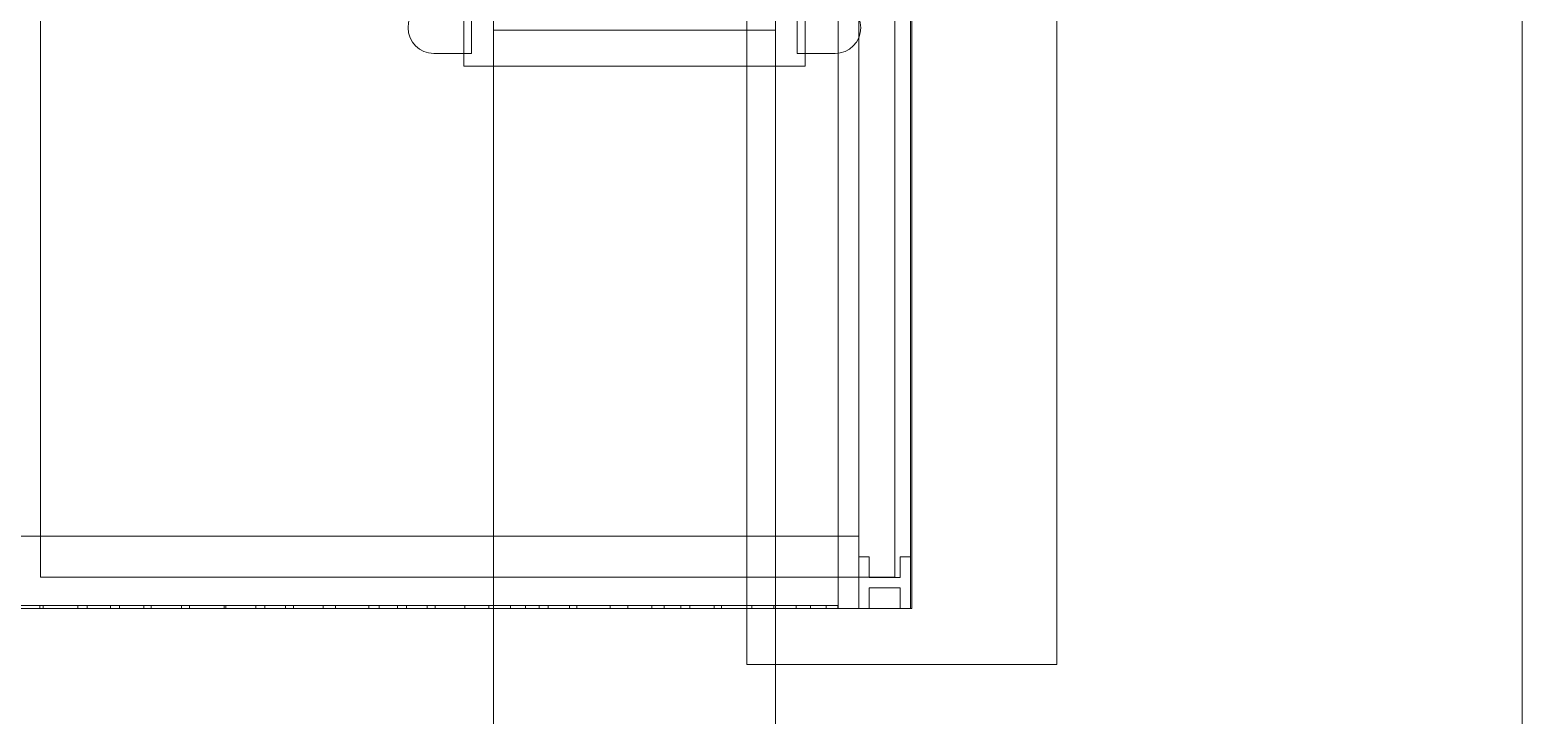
# Model space of a CAD drawing. Header units: metres. Extents: x 31.9 to 125.9, y -29 to 44.
# Drawn here: x 70.055 to 71.499, y -0.801 to -0.138 of the extents above; entities that cross this region are included whole.
import ezdxf

# ---------------------------------------------------------------- set-up
doc = ezdxf.new("R2010")
doc.units = ezdxf.units.M
for name, color, linetype, lineweight in [('A-FLOR', 7, 'Continuous', 9), ('ARQ', 8, 'Continuous', 0), ('M-EQPM', 7, 'Continuous', 18), ('P-PIPE', 7, 'Continuous', 18)]:
    doc.layers.add(name, color=color, linetype=linetype, lineweight=lineweight)

# ---------------------------------------------------------------- blocks, each defined once
blk = doc.blocks.new('Estructura cubierta')
at = {"layer": 'ARQ'}
blk.add_line((1978.498, -5855.3542), (1978.498, -5914.9141), dxfattribs=at)
blk.add_line((1978.498, -5855.3542), (1978.498, -5914.9141), dxfattribs=at)
blk = doc.blocks.new('PISO 9')
at = {"layer": 'ARQ'}
blk.add_blockref('Estructura cubierta', (-1628.3638, 3049.5683), dxfattribs=at)
blk = doc.blocks.new('C_S_L_Torre - Baltimore CPSC-0817-08L - C_S_L_Torre - Baltimore CPSC-0817-08L-2352271-NIVEL 09')
at = {"layer": 'M-EQPM', "color": 1, "true_color": 0xff0000}
for p, q in [((-1.84, 0.83), (-1.84, -1.87)), ((-1.84, -1.87), (-1.84, 0.83)), ((-1.84, 0.78), (-1.84, -1.8)), ((-1.84, -1.8), (-1.84, 0.78)), ((-1.84, 0.78), (-1.84, -1.8)), ((-1.84, -1.8), (-1.84, 0.78)), ((-1.84, 0.78), (-1.84, -1.8)), ((-1.84, -1.8), (-1.84, 0.78)), ((-1.84, 0.78), (-1.84, -1.8)), ((-1.84, -1.8), (-1.84, 0.78)), ((-1.84, 0.78), (-1.84, -1.7885)), ((-1.84, -1.8), (-1.84, 0.78)), ((-1.84, 0.78), (-1.84, -1.6478)), ((-1.84, -1.6872), (-1.84, 0.78)), ((-1.84, 0.78), (-1.84, -1.5108)), ((-1.84, -1.5473), (-1.84, 0.78)), ((-1.84, 0.78), (-1.84, -1.3737)), ((-1.84, -1.4102), (-1.84, 0.78)), ((-1.84, 0.78), (-1.84, -1.2367)), ((-1.84, -1.2731), (-1.84, 0.78)), ((-1.84, 0.78), (-1.84, -1.096)), ((-1.84, -1.1353), (-1.84, 0.78)), ((-1.84, 0.78), (-1.84, -1.82)), ((-1.84, -1.0643), (-1.84, 0.78)), ((-1.84, 0.78), (-1.84, -1.1046)), ((-1.84, -1.2059), (-1.84, 0.78)), ((-1.84, 0.78), (-1.84, -1.2452)), ((-1.84, -1.3458), (-1.84, 0.78)), ((-1.84, 0.78), (-1.84, -1.3823)), ((-1.84, -1.4829), (-1.84, 0.78)), ((-1.84, 0.78), (-1.84, -1.5193)), ((-1.84, -1.6199), (-1.84, 0.78)), ((-1.84, 0.78), (-1.84, -1.6564)), ((-1.84, -1.7594), (-1.84, 0.78)), ((-1.84, 0.78), (-1.84, -1.7997)), ((-1.84, -1.8), (-1.84, 0.78)), ((-1.84, 0.78), (-1.84, -1.8)), ((-1.84, -1.8), (-1.84, 0.78)), ((-1.84, 0.78), (-1.84, -1.8)), ((-1.84, -1.8), (-1.84, 0.78)), ((-1.84, 0.78), (-1.84, -1.8)), ((-1.84, -1.8), (-1.84, 0.78)), ((-1.84, 0.78), (-1.84, -1.8)), ((-1.84, -1.8), (-1.84, 0.78)), ((-1.84, -1.8), (-1.84, 0.78)), ((-1.84, 0.78), (-1.84, -1.8)), ((-1.837, 0.78), (-1.837, -1.8)), ((-1.837, -1.8), (-1.837, 0.78)), ((-1.837, 0.78), (-1.837, -1.8)), ((-1.837, -1.8), (-1.837, 0.78)), ((-1.837, 0.78), (-1.837, -1.8)), ((-1.837, -1.8), (-1.837, 0.78)), ((-1.837, 0.78), (-1.837, -1.8)), ((-1.837, -1.8), (-1.837, 0.78)), ((-1.837, 0.78), (-1.837, -1.8)), ((-1.837, -1.7885), (-1.837, 0.78)), ((-1.837, 0.78), (-1.837, -1.6872)), ((-1.837, -1.6478), (-1.837, 0.78)), ((-1.837, 0.78), (-1.837, -1.5473)), ((-1.837, -1.5108), (-1.837, 0.78)), ((-1.837, 0.78), (-1.837, -1.4102)), ((-1.837, -1.3737), (-1.837, 0.78)), ((-1.837, 0.78), (-1.837, -1.2731)), ((-1.837, -1.2367), (-1.837, 0.78)), ((-1.837, 0.78), (-1.837, -1.1353)), ((-1.837, -1.096), (-1.837, 0.78)), ((-1.837, -1.1046), (-1.837, 0.78)), ((-1.837, 0.78), (-1.837, -1.0643)), ((-1.837, -1.2452), (-1.837, 0.78)), ((-1.837, 0.78), (-1.837, -1.2059)), ((-1.837, -1.3823), (-1.837, 0.78)), ((-1.837, 0.78), (-1.837, -1.3458)), ((-1.837, -1.5193), (-1.837, 0.78)), ((-1.837, 0.78), (-1.837, -1.4829)), ((-1.837, -1.6564), (-1.837, 0.78)), ((-1.837, 0.78), (-1.837, -1.6199)), ((-1.837, -1.7997), (-1.837, 0.78)), ((-1.837, 0.78), (-1.837, -1.7594)), ((-1.837, -1.8), (-1.837, 0.78)), ((-1.837, 0.78), (-1.837, -1.8)), ((-1.837, -1.8), (-1.837, 0.78)), ((-1.837, 0.78), (-1.837, -1.8)), ((-1.837, -1.8), (-1.837, 0.78)), ((-1.837, 0.78), (-1.837, -1.8)), ((-1.837, -1.8), (-1.837, 0.78)), ((-1.837, 0.78), (-1.837, -1.8)), ((-1.837, 0.78), (-1.837, -1.8)), ((-1.77, 0.78), (-1.77, -1.82)), ((-1.84, 0.7797), (-1.84, -1.8)), ((-1.84, 0.7685), (-1.84, -1.8)), ((-1.837, -1.8), (-1.837, 0.7797)), ((-1.837, -1.8), (-1.837, 0.7685)), ((-1.84, -1.8), (-1.84, 0.7394)), ((-1.837, 0.7394), (-1.837, -1.8)), ((-1.84, -1.8), (-1.84, 0.6672)), ((-1.837, 0.6672), (-1.837, -1.8)), ((-1.84, 0.6364), (-1.84, -1.8)), ((-1.837, -1.8), (-1.837, 0.6364)), ((-1.84, 0.6278), (-1.84, -1.8)), ((-1.837, -1.8), (-1.837, 0.6278)), ((-1.84, -1.8), (-1.84, 0.5999)), ((-1.837, 0.5999), (-1.837, -1.8)), ((-1.84, -1.8), (-1.84, 0.5273)), ((-1.837, 0.5273), (-1.837, -1.8)), ((-1.84, 0.4993), (-1.84, -1.8)), ((-1.837, -1.8), (-1.837, 0.4993)), ((-1.84, 0.4908), (-1.84, -1.8)), ((-1.837, -1.8), (-1.837, 0.4908)), ((-1.84, -1.8), (-1.84, 0.4629)), ((-1.837, 0.4629), (-1.837, -1.8)), ((-1.84, -1.8), (-1.84, 0.3902)), ((-1.837, 0.3902), (-1.837, -1.8)), ((-1.84, 0.3623), (-1.84, -1.8)), ((-1.837, -1.8), (-1.837, 0.3623)), ((-1.84, 0.3537), (-1.84, -1.8)), ((-1.837, -1.8), (-1.837, 0.3537)), ((-1.84, -1.8), (-1.84, 0.3258)), ((-1.837, 0.3258), (-1.837, -1.8)), ((-1.84, -1.8), (-1.84, 0.2531)), ((-1.837, 0.2531), (-1.837, -1.8)), ((-1.84, 0.2252), (-1.84, -1.8)), ((-1.84, 0.2167), (-1.84, -1.8)), ((-1.837, -1.8), (-1.837, 0.2252)), ((-1.837, -1.8), (-1.837, 0.2167)), ((-1.84, -1.8), (-1.84, 0.1859)), ((-1.837, 0.1859), (-1.837, -1.8)), ((-1.84, -1.8), (-1.84, 0.1153)), ((-1.837, 0.1153), (-1.837, -1.8)), ((-1.84, 0.0846), (-1.84, -1.8)), ((-1.84, 0.076), (-1.84, -1.8)), ((-1.837, -1.8), (-1.837, 0.0846)), ((-1.837, -1.8), (-1.837, 0.076)), ((-1.84, -1.8), (-1.84, 0.0443)), ((-1.837, 0.0443), (-1.837, -1.8)), ((-1.84, -1.8), (-1.84, -0.0246)), ((-1.837, -0.0246), (-1.837, -1.8)), ((-1.84, -0.0587), (-1.84, -1.8)), ((-1.84, -0.061), (-1.84, -1.8)), ((-1.837, -1.8), (-1.837, -0.0587)), ((-1.837, -1.8), (-1.837, -0.061)), ((-1.84, -1.8), (-1.84, -0.0952)), ((-1.837, -0.0952), (-1.837, -1.8)), ((-1.84, -1.8), (-1.84, -0.1616)), ((-1.837, -0.1616), (-1.837, -1.8)), ((-1.84, -0.1958), (-1.84, -1.8)), ((-1.84, -0.1981), (-1.84, -1.8)), ((-1.837, -1.8), (-1.837, -0.1958)), ((-1.837, -1.8), (-1.837, -0.1981)), ((-1.84, -1.8), (-1.84, -0.2322)), ((-1.837, -0.2322), (-1.837, -1.8)), ((-1.84, -1.8), (-1.84, -0.2987)), ((-1.837, -0.2987), (-1.837, -1.8)), ((-1.84, -0.3328), (-1.84, -1.8)), ((-1.84, -0.3351), (-1.84, -1.8)), ((-1.837, -1.8), (-1.837, -0.3328)), ((-1.837, -1.8), (-1.837, -0.3351)), ((-1.84, -1.8), (-1.84, -0.3693)), ((-1.837, -0.3693), (-1.837, -1.8)), ((-1.84, -1.8), (-1.84, -0.4365)), ((-1.837, -0.4365), (-1.837, -1.8)), ((-1.84, -0.4699), (-1.84, -1.8)), ((-1.84, -0.4758), (-1.84, -1.8)), ((-1.837, -1.8), (-1.837, -0.4699)), ((-1.837, -1.8), (-1.837, -0.4758)), ((-1.84, -1.8), (-1.84, -0.5092)), ((-1.837, -0.5092), (-1.837, -1.8)), ((-1.84, -1.8), (-1.84, -0.5764)), ((-1.837, -0.5764), (-1.837, -1.8)), ((-1.84, -0.6106), (-1.84, -1.8)), ((-1.84, -0.6129), (-1.84, -1.8)), ((-1.837, -1.8), (-1.837, -0.6106)), ((-1.837, -1.8), (-1.837, -0.6129)), ((-1.84, -1.8), (-1.84, -0.6508)), ((-1.837, -0.6508), (-1.837, -1.8)), ((-1.84, -1.8), (-1.84, -0.7135)), ((-1.837, -0.7135), (-1.837, -1.8)), ((-1.84, -0.7479), (-1.84, -1.8)), ((-1.84, -0.7499), (-1.84, -1.8)), ((-1.837, -1.8), (-1.837, -0.7479)), ((-1.837, -1.8), (-1.837, -0.7499)), ((-1.84, -1.8), (-1.84, -0.7903)), ((-1.837, -0.7903), (-1.837, -1.8)), ((-1.84, -1.8), (-1.84, -0.8505)), ((-1.837, -0.8505), (-1.837, -1.8)), ((-1.84, -0.887), (-1.84, -1.8)), ((-1.837, -1.8), (-1.837, -0.887)), ((-1.84, -0.9035), (-1.84, -1.8)), ((-1.837, -1.8), (-1.837, -0.9035)), ((-1.84, -1.8), (-1.84, -0.9388)), ((-1.837, -0.9388), (-1.837, -1.8)), ((-1.84, -1.8), (-1.84, -0.9883)), ((-1.84, -0.9883), (-1.84, -1.0276)), ((-1.837, -1.0276), (-1.837, -0.9883)), ((-1.837, -0.9883), (-1.837, -1.8)), ((-1.84, -1.0276), (-1.84, -1.8)), ((-1.84, -1.0276), (-1.837, -1.0276)), ((-1.84, -1.0732), (-1.84, -1.0307)), ((-1.84, -1.0307), (-1.84, -1.8)), ((-1.837, -1.0307), (-1.84, -1.0307)), ((-1.837, -1.8), (-1.837, -1.0276)), ((-1.837, -1.8), (-1.837, -1.0307)), ((-1.837, -1.0307), (-1.837, -1.0732)), ((-0.3896, -1.0281), (-1.8096, -1.0281)), ((-1.8096, -1.0281), (-1.8096, -1.855)), ((-1.8096, -1.855), (-1.8096, -1.0281)), ((-1.8096, -1.0281), (-0.3896, -1.0281)), ((-1.84, -1.1046), (-1.84, -1.0643)), ((-1.837, -1.0643), (-1.84, -1.0643)), ((-1.837, -1.0643), (-1.837, -1.1046)), ((-1.84, -1.8), (-1.84, -1.0732)), ((-1.84, -1.0732), (-1.837, -1.0732)), ((-1.837, -1.0732), (-1.837, -1.8)), ((-1.84, -1.096), (-1.84, -1.1353)), ((-1.837, -1.096), (-1.84, -1.096)), ((-1.837, -1.1353), (-1.837, -1.096)), ((-1.84, -1.1046), (-1.837, -1.1046)), ((-1.84, -1.8), (-1.84, -1.1282)), ((-1.84, -1.1282), (-1.84, -1.1647)), ((-1.84, -1.1282), (-1.837, -1.1282)), ((-1.837, -1.1353), (-1.84, -1.1353)), ((-1.837, -1.1647), (-1.837, -1.1282)), ((-1.837, -1.1282), (-1.837, -1.8)), ((-1.84, -1.1647), (-1.84, -1.8)), ((-1.84, -1.1647), (-1.837, -1.1647)), ((-1.837, -1.8), (-1.837, -1.1647)), ((-1.84, -1.2075), (-1.84, -1.1722)), ((-1.84, -1.1722), (-1.84, -1.8)), ((-1.837, -1.1722), (-1.84, -1.1722)), ((-1.837, -1.8), (-1.837, -1.1722)), ((-1.837, -1.1722), (-1.837, -1.2075)), ((-1.84, -1.2452), (-1.84, -1.2059)), ((-1.837, -1.2059), (-1.84, -1.2059)), ((-1.84, -1.8), (-1.84, -1.2075)), ((-1.84, -1.2075), (-1.837, -1.2075)), ((-1.837, -1.2059), (-1.837, -1.2452)), ((-1.837, -1.2075), (-1.837, -1.8)), ((-1.84, -1.2367), (-1.84, -1.2731)), ((-1.837, -1.2367), (-1.84, -1.2367)), ((-1.837, -1.2731), (-1.837, -1.2367)), ((-1.84, -1.2452), (-1.837, -1.2452)), ((-1.84, -1.8), (-1.84, -1.2653)), ((-1.84, -1.2653), (-1.84, -1.3017)), ((-1.84, -1.2653), (-1.837, -1.2653)), ((-1.837, -1.3017), (-1.837, -1.2653)), ((-1.837, -1.2653), (-1.837, -1.8)), ((-1.837, -1.2731), (-1.84, -1.2731)), ((-1.84, -1.3017), (-1.84, -1.8)), ((-1.84, -1.3017), (-1.837, -1.3017)), ((-1.84, -1.356), (-1.84, -1.3136)), ((-1.84, -1.3136), (-1.84, -1.8)), ((-1.837, -1.3136), (-1.84, -1.3136)), ((-1.837, -1.8), (-1.837, -1.3017)), ((-1.837, -1.8), (-1.837, -1.3136)), ((-1.837, -1.3136), (-1.837, -1.356)), ((-1.84, -1.3823), (-1.84, -1.3458)), ((-1.837, -1.3458), (-1.84, -1.3458)), ((-1.84, -1.8), (-1.84, -1.356)), ((-1.84, -1.356), (-1.837, -1.356)), ((-1.837, -1.3458), (-1.837, -1.3823)), ((-1.837, -1.356), (-1.837, -1.8)), ((-1.84, -1.3737), (-1.84, -1.4102)), ((-1.837, -1.3737), (-1.84, -1.3737)), ((-1.84, -1.3823), (-1.837, -1.3823)), ((-1.837, -1.4102), (-1.837, -1.3737)), ((-1.84, -1.8), (-1.84, -1.4023)), ((-1.84, -1.4023), (-1.84, -1.4388)), ((-1.84, -1.4023), (-1.837, -1.4023)), ((-1.837, -1.4102), (-1.84, -1.4102)), ((-1.837, -1.4388), (-1.837, -1.4023)), ((-1.837, -1.4023), (-1.837, -1.8)), ((-1.84, -1.4388), (-1.84, -1.8)), ((-1.84, -1.4388), (-1.837, -1.4388)), ((-1.837, -1.8), (-1.837, -1.4388)), ((-1.84, -1.4974), (-1.84, -1.4621)), ((-1.84, -1.4621), (-1.84, -1.8)), ((-1.837, -1.4621), (-1.84, -1.4621)), ((-1.837, -1.8), (-1.837, -1.4621)), ((-1.837, -1.4621), (-1.837, -1.4974)), ((-1.84, -1.5193), (-1.84, -1.4829)), ((-1.837, -1.4829), (-1.84, -1.4829)), ((-1.837, -1.4829), (-1.837, -1.5193)), ((-1.84, -1.8), (-1.84, -1.4974)), ((-1.84, -1.4974), (-1.837, -1.4974)), ((-1.837, -1.4974), (-1.837, -1.8)), ((-1.84, -1.5108), (-1.84, -1.5473)), ((-1.837, -1.5108), (-1.84, -1.5108)), ((-1.837, -1.5473), (-1.837, -1.5108)), ((-1.84, -1.5193), (-1.837, -1.5193)), ((-1.84, -1.8), (-1.84, -1.5401)), ((-1.84, -1.5401), (-1.84, -1.5795)), ((-1.84, -1.5401), (-1.837, -1.5401)), ((-1.837, -1.5795), (-1.837, -1.5401)), ((-1.837, -1.5401), (-1.837, -1.8)), ((-1.837, -1.5473), (-1.84, -1.5473)), ((-1.84, -1.5795), (-1.84, -1.8)), ((-1.84, -1.5795), (-1.837, -1.5795)), ((-1.837, -1.8), (-1.837, -1.5795)), ((-1.84, -1.6318), (-1.84, -1.5964)), ((-1.84, -1.5964), (-1.84, -1.8)), ((-1.837, -1.5964), (-1.84, -1.5964)), ((-1.837, -1.8), (-1.837, -1.5964)), ((-1.837, -1.5964), (-1.837, -1.6318)), ((-1.84, -1.6564), (-1.84, -1.6199)), ((-1.837, -1.6199), (-1.84, -1.6199)), ((-1.84, -1.8), (-1.84, -1.6318)), ((-1.84, -1.6318), (-1.837, -1.6318)), ((-1.837, -1.6199), (-1.837, -1.6564)), ((-1.837, -1.6318), (-1.837, -1.8)), ((-1.84, -1.6478), (-1.84, -1.6872)), ((-1.837, -1.6478), (-1.84, -1.6478)), ((-1.84, -1.6564), (-1.837, -1.6564)), ((-1.837, -1.6872), (-1.837, -1.6478)), ((-1.84, -1.8), (-1.84, -1.6801)), ((-1.84, -1.6801), (-1.84, -1.7165)), ((-1.84, -1.6801), (-1.837, -1.6801)), ((-1.837, -1.6872), (-1.84, -1.6872)), ((-1.837, -1.7165), (-1.837, -1.6801)), ((-1.837, -1.6801), (-1.837, -1.8)), ((-1.84, -1.7165), (-1.84, -1.8)), ((-1.84, -1.7165), (-1.837, -1.7165)), ((-1.837, -1.8), (-1.837, -1.7165)), ((-1.84, -1.7732), (-1.84, -1.7378)), ((-1.84, -1.7378), (-1.84, -1.8)), ((-1.837, -1.7378), (-1.84, -1.7378)), ((-1.837, -1.8), (-1.837, -1.7378)), ((-1.837, -1.7378), (-1.837, -1.7732)), ((-1.84, -1.7997), (-1.84, -1.7594)), ((-1.837, -1.7594), (-1.84, -1.7594)), ((-1.837, -1.7594), (-1.837, -1.7997)), ((-1.84, -1.8), (-1.84, -1.7732)), ((-1.84, -1.7732), (-1.837, -1.7732)), ((-1.837, -1.7732), (-1.837, -1.8)), ((-1.84, -1.7885), (-1.84, -1.8)), ((-1.837, -1.7885), (-1.84, -1.7885)), ((-1.837, -1.8), (-1.837, -1.7885)), ((-1.84, -1.7997), (-1.837, -1.7997)), ((-1.837, -1.8), (-1.84, -1.8)), ((-1.837, -1.8), (-1.84, -1.8)), ((-1.837, -1.8), (-1.84, -1.8)), ((-1.837, -1.8), (-1.84, -1.8)), ((-1.837, -1.8), (-1.84, -1.8)), ((-1.837, -1.8), (-1.84, -1.8)), ((-1.837, -1.8), (-1.84, -1.8)), ((-1.837, -1.8), (-1.84, -1.8)), ((-1.837, -1.8), (-1.84, -1.8)), ((-1.837, -1.8), (-1.84, -1.8)), ((-1.837, -1.8), (-1.84, -1.8)), ((-1.837, -1.8), (-1.84, -1.8)), ((-1.837, -1.8), (-1.84, -1.8)), ((-1.837, -1.8), (-1.84, -1.8)), ((-1.837, -1.8), (-1.84, -1.8)), ((-1.837, -1.8), (-1.84, -1.8)), ((-1.837, -1.8), (-1.84, -1.8)), ((-1.837, -1.8), (-1.84, -1.8)), ((-1.84, -1.8), (-1.837, -1.8)), ((-1.84, -1.8), (-1.837, -1.8)), ((-1.84, -1.8), (-1.837, -1.8)), ((-1.84, -1.8), (-1.837, -1.8)), ((-1.84, -1.8), (-1.837, -1.8)), ((-1.84, -1.8), (-1.837, -1.8)), ((-1.84, -1.8), (-1.837, -1.8)), ((-1.84, -1.8), (-1.837, -1.8)), ((-1.837, -1.8), (-1.84, -1.8)), ((-1.837, -1.8), (-1.84, -1.8)), ((-1.837, -1.8), (-1.84, -1.8)), ((-1.837, -1.8), (-1.84, -1.8)), ((-1.837, -1.8), (-1.84, -1.8)), ((-1.837, -1.8), (-1.84, -1.8)), ((-1.837, -1.8), (-1.84, -1.8)), ((-1.837, -1.8), (-1.84, -1.8)), ((-1.837, -1.8), (-1.84, -1.8)), ((-1.837, -1.8), (-1.84, -1.8)), ((-1.837, -1.8), (-1.84, -1.8)), ((-1.837, -1.8), (-1.84, -1.8)), ((-1.837, -1.8), (-1.84, -1.8)), ((-1.837, -1.8), (-1.84, -1.8)), ((-1.837, -1.8), (-1.84, -1.8)), ((-1.837, -1.8), (-1.84, -1.8)), ((-1.837, -1.8), (-1.84, -1.8)), ((-1.837, -1.8), (-1.84, -1.8)), ((-1.837, -1.8), (-1.84, -1.8)), ((-1.837, -1.8), (-1.84, -1.8)), ((-1.837, -1.8), (-1.84, -1.8)), ((-1.837, -1.8), (-1.84, -1.8)), ((-1.837, -1.8), (-1.84, -1.8)), ((-1.84, -1.8), (-1.837, -1.8)), ((-1.837, -1.8), (-1.84, -1.8)), ((-1.84, -1.8), (-1.837, -1.8)), ((-1.837, -1.8), (-1.84, -1.8)), ((-1.84, -1.8), (-1.837, -1.8)), ((-1.837, -1.8), (-1.84, -1.8)), ((-1.84, -1.8), (-1.837, -1.8)), ((-1.837, -1.8), (-1.84, -1.8)), ((-1.84, -1.8), (-1.837, -1.8)), ((-1.837, -1.8), (-1.84, -1.8)), ((-1.84, -1.8), (-1.837, -1.8)), ((-1.837, -1.8), (-1.84, -1.8)), ((-1.84, -1.8), (-1.837, -1.8)), ((-1.837, -1.8), (-1.84, -1.8)), ((-1.84, -1.8), (-1.837, -1.8)), ((-1.837, -1.8), (-1.84, -1.8)), ((-1.84, -1.8), (-1.837, -1.8)), ((-1.837, -1.8), (-1.84, -1.8)), ((-1.84, -1.8), (-1.837, -1.8)), ((-1.837, -1.8), (-1.84, -1.8)), ((-1.84, -1.8), (-1.837, -1.8)), ((-1.837, -1.8), (-1.84, -1.8)), ((-1.84, -1.8), (-1.837, -1.8)), ((-1.837, -1.8), (-1.84, -1.8)), ((-1.84, -1.8), (-1.837, -1.8)), ((-1.837, -1.8), (-1.84, -1.8)), ((-1.84, -1.8), (-1.837, -1.8)), ((-1.837, -1.8), (-1.84, -1.8)), ((-1.84, -1.8), (-1.837, -1.8)), ((-1.837, -1.8), (-1.84, -1.8)), ((-1.84, -1.8), (-1.837, -1.8)), ((-1.837, -1.8), (-1.84, -1.8)), ((-1.84, -1.8), (-1.837, -1.8)), ((-1.837, -1.8), (-1.84, -1.8)), ((-1.84, -1.8), (-1.837, -1.8)), ((-1.837, -1.8), (-1.84, -1.8)), ((-1.84, -1.8), (-1.837, -1.8)), ((-1.837, -1.8), (-1.84, -1.8)), ((-1.84, -1.8), (-1.837, -1.8)), ((-1.837, -1.8), (-1.84, -1.8)), ((-1.84, -1.8), (-1.837, -1.8)), ((-1.837, -1.8), (-1.84, -1.8)), ((-1.84, -1.8), (-1.837, -1.8)), ((-1.837, -1.8), (-1.84, -1.8)), ((-1.84, -1.8), (-1.837, -1.8)), ((-1.84, -1.8), (3.46, -1.8)), ((3.46, -1.8), (-1.84, -1.8)), ((3.46, -1.82), (-1.84, -1.82)), ((-1.84, -1.82), (-1.77, -1.82)), ((-1.79, -1.82), (-1.84, -1.82)), ((-1.84, -1.82), (-1.84, -1.83)), ((-1.84, -1.83), (-1.84, -1.82)), ((-1.84, -1.82), (-1.79, -1.82)), ((-1.84, -1.83), (-1.82, -1.83)), ((-1.82, -1.83), (-1.84, -1.83)), ((-1.82, -1.83), (-1.82, -1.86)), ((-1.82, -1.86), (-1.82, -1.83)), ((-1.81, -1.86), (-1.81, -1.83)), ((-1.81, -1.83), (-1.79, -1.83)), ((-1.79, -1.83), (-1.81, -1.83)), ((-1.81, -1.83), (-1.81, -1.86)), ((-1.79, -1.83), (-1.79, -1.82)), ((-1.79, -1.82), (-1.79, -1.83)), ((-1.77, -1.82), (0.33, -1.82)), ((-1.82, -1.86), (-1.84, -1.86)), ((-1.84, -1.86), (-1.84, -1.87)), ((-1.84, -1.87), (-1.84, -1.86)), ((-1.84, -1.86), (-1.82, -1.86)), ((-1.79, -1.86), (-1.81, -1.86)), ((-1.81, -1.86), (-1.79, -1.86)), ((-1.8096, -1.855), (-0.3896, -1.855)), ((-0.3896, -1.855), (-1.8096, -1.855)), ((-1.79, -1.87), (-1.79, -1.86)), ((-1.79, -1.86), (-1.79, -1.87)), ((3.46, -1.87), (-1.84, -1.87)), ((-1.84, -1.87), (3.46, -1.87)), ((3.46, -1.87), (-1.84, -1.87)), ((-1.84, -1.87), (3.46, -1.87)), ((3.46, -1.87), (-1.84, -1.87)), ((-1.84, -1.87), (3.46, -1.87)), ((3.46, -1.87), (-1.84, -1.87)), ((-1.84, -1.87), (3.46, -1.87)), ((3.46, -1.87), (-1.84, -1.87)), ((-1.84, -1.87), (3.46, -1.87)), ((3.46, -1.87), (-1.84, -1.87)), ((-1.84, -1.87), (3.46, -1.87)), ((3.46, -1.87), (-1.84, -1.87)), ((-1.84, -1.87), (3.46, -1.87)), ((3.46, -1.87), (-1.84, -1.87)), ((-1.84, -1.87), (3.46, -1.87)), ((3.46, -1.87), (-1.84, -1.87)), ((-1.84, -1.87), (3.46, -1.87)), ((3.46, -1.87), (-1.84, -1.87)), ((-1.84, -1.87), (3.46, -1.87)), ((3.46, -1.87), (-1.84, -1.87)), ((-1.84, -1.87), (3.46, -1.87)), ((3.46, -1.87), (-1.84, -1.87)), ((-1.84, -1.87), (3.46, -1.87)), ((3.46, -1.87), (-1.84, -1.87)), ((-1.84, -1.87), (3.46, -1.87)), ((3.46, -1.87), (-1.84, -1.87)), ((-1.84, -1.87), (3.46, -1.87)), ((0.4266, -1.87), (-1.84, -1.87)), ((-1.84, -1.87), (3.46, -1.87)), ((0.4266, -1.87), (-1.84, -1.87)), ((-1.84, -1.87), (0.4266, -1.87)), ((0.4266, -1.87), (-1.84, -1.87)), ((-1.84, -1.87), (0.4266, -1.87)), ((0.4266, -1.87), (-1.84, -1.87)), ((-1.84, -1.87), (0.4266, -1.87)), ((0.4266, -1.87), (-1.84, -1.87)), ((-1.84, -1.87), (0.4266, -1.87)), ((0.4266, -1.87), (-1.84, -1.87)), ((-1.84, -1.87), (0.4266, -1.87)), ((0.4266, -1.87), (-1.84, -1.87)), ((-1.84, -1.87), (0.4266, -1.87)), ((0.4266, -1.87), (-1.84, -1.87)), ((-1.84, -1.87), (0.4266, -1.87)), ((0.4266, -1.87), (-1.84, -1.87)), ((-1.84, -1.87), (0.4266, -1.87)), ((0.4266, -1.87), (-1.84, -1.87)), ((-1.84, -1.87), (0.4266, -1.87)), ((0.4266, -1.87), (-1.84, -1.87)), ((-1.84, -1.87), (0.4266, -1.87)), ((0.4266, -1.87), (-1.84, -1.87)), ((-1.84, -1.87), (0.4266, -1.87)), ((-1.84, -1.87), (-1.84, -1.8715)), ((-1.84, -1.87), (-1.84, -1.8715)), ((-1.84, -1.87), (-1.84, -1.8715)), ((-1.84, -1.87), (-1.84, -1.8715)), ((-1.84, -1.87), (-1.84, -1.8715)), ((-1.84, -1.87), (-1.84, -1.8715)), ((-1.84, -1.87), (-1.84, -1.8715)), ((-1.84, -1.87), (-1.84, -1.8715)), ((-1.84, -1.87), (-1.84, -1.8715)), ((-1.84, -1.87), (-1.84, -1.8715)), ((-1.84, -1.87), (-1.84, -1.8715)), ((-1.84, -1.87), (-1.84, -1.8715)), ((-1.84, -1.87), (-1.84, -1.8715)), ((-1.84, -1.87), (-1.84, -1.8715)), ((-1.84, -1.87), (-1.84, -1.8715)), ((-1.84, -1.87), (-1.84, -1.8715)), ((-1.84, -1.87), (-1.84, -1.8715)), ((-1.84, -1.87), (-1.84, -1.8715)), ((-1.84, -1.87), (-1.84, -1.8715)), ((-1.84, -1.87), (-1.84, -1.8715)), ((-1.84, -1.87), (-1.84, -1.8715)), ((-1.84, -1.87), (-1.84, -1.8715)), ((-1.84, -1.87), (-1.84, -1.8715)), ((-1.84, -1.87), (-1.84, -1.8715)), ((-1.84, -1.87), (-1.84, -1.8715)), ((-1.84, -1.87), (-1.84, -1.8715)), ((-1.84, -1.87), (-1.84, -1.8715)), ((-1.84, -1.87), (-1.84, -1.8715)), ((-1.84, -1.87), (-1.84, -1.8715)), ((-1.84, -1.87), (-1.84, -1.8715)), ((-1.84, -1.87), (-1.84, -1.8715)), ((-1.84, -1.87), (-1.84, -1.8715)), ((-1.84, -1.87), (-1.84, -1.8715)), ((-1.84, -1.87), (-1.84, -1.8715)), ((-1.84, -1.87), (-1.84, -1.8715)), ((-1.84, -1.87), (-1.84, -1.8715)), ((-1.84, -1.87), (-1.84, -1.8715)), ((-1.84, -1.87), (-1.84, -1.8715)), ((-1.84, -1.87), (-1.84, -1.8715)), ((-1.84, -1.87), (-1.84, -1.8715)), ((-1.84, -1.87), (-1.84, -1.8715)), ((-1.84, -1.87), (-1.84, -1.8715)), ((-1.84, -1.87), (-1.84, -1.8715)), ((-1.84, -1.87), (-1.84, -1.8715)), ((-1.84, -1.87), (-1.84, -1.8715)), ((-1.84, -1.87), (-1.84, -1.8715)), ((-1.84, -1.87), (-1.84, -1.8715)), ((-1.84, -1.87), (-1.84, -1.8715)), ((-1.84, -1.87), (-1.84, -1.8715)), ((-1.84, -1.87), (-1.84, -1.8715)), ((-1.84, -1.87), (-1.84, -1.8715)), ((-1.84, -1.87), (-1.84, -1.8715)), ((-1.84, -1.87), (-1.79, -1.87)), ((-1.79, -1.87), (-1.84, -1.87)), ((-1.84, -1.87), (3.46, -1.87)), ((3.46, -1.87), (-1.84, -1.87)), ((3.46, -1.8715), (-1.84, -1.8715)), ((-1.84, -1.8715), (3.46, -1.8715)), ((3.46, -1.8715), (-1.84, -1.8715)), ((-1.84, -1.8715), (3.46, -1.8715)), ((3.46, -1.8715), (-1.84, -1.8715)), ((-1.84, -1.8715), (3.46, -1.8715)), ((3.46, -1.8715), (-1.84, -1.8715)), ((-1.84, -1.8715), (3.46, -1.8715)), ((3.46, -1.8715), (-1.84, -1.8715)), ((-1.84, -1.8715), (3.46, -1.8715)), ((3.46, -1.8715), (-1.84, -1.8715)), ((-1.84, -1.8715), (3.46, -1.8715)), ((3.46, -1.8715), (-1.84, -1.8715)), ((-1.84, -1.8715), (3.46, -1.8715)), ((3.46, -1.8715), (-1.84, -1.8715)), ((-1.84, -1.8715), (3.46, -1.8715)), ((3.46, -1.8715), (-1.84, -1.8715)), ((-1.84, -1.8715), (3.46, -1.8715)), ((3.46, -1.8715), (-1.84, -1.8715)), ((-1.84, -1.8715), (3.46, -1.8715)), ((3.46, -1.8715), (-1.84, -1.8715)), ((-1.84, -1.8715), (3.46, -1.8715)), ((3.46, -1.8715), (-1.84, -1.8715)), ((-1.84, -1.8715), (3.46, -1.8715)), ((3.46, -1.8715), (-1.84, -1.8715)), ((-1.84, -1.8715), (3.46, -1.8715)), ((3.46, -1.8715), (-1.84, -1.8715)), ((-1.84, -1.8715), (3.46, -1.8715)), ((3.46, -1.8715), (-1.84, -1.8715)), ((-1.84, -1.8715), (0.4266, -1.8715)), ((0.4266, -1.8715), (-1.84, -1.8715)), ((-1.84, -1.8715), (0.4266, -1.8715)), ((0.4266, -1.8715), (-1.84, -1.8715)), ((-1.84, -1.8715), (0.4266, -1.8715)), ((0.4266, -1.8715), (-1.84, -1.8715)), ((-1.84, -1.8715), (0.4266, -1.8715)), ((0.4266, -1.8715), (-1.84, -1.8715)), ((-1.84, -1.8715), (0.4266, -1.8715)), ((0.4266, -1.8715), (-1.84, -1.8715)), ((-1.84, -1.8715), (0.4266, -1.8715)), ((0.4266, -1.8715), (-1.84, -1.8715)), ((-1.84, -1.8715), (0.4266, -1.8715)), ((0.4266, -1.8715), (-1.84, -1.8715)), ((-1.84, -1.8715), (0.4266, -1.8715)), ((0.4266, -1.8715), (-1.84, -1.8715)), ((-1.84, -1.8715), (0.4266, -1.8715)), ((0.4266, -1.8715), (-1.84, -1.8715)), ((-1.84, -1.8715), (0.4266, -1.8715)), ((0.4266, -1.8715), (-1.84, -1.8715)), ((-1.84, -1.8715), (0.4266, -1.8715)), ((0.4266, -1.8715), (-1.84, -1.8715)), ((-1.84, -1.8715), (0.4266, -1.8715))]:
    blk.add_line(p, q, dxfattribs=at)
blk = doc.blocks.new('Victaulic-IPS-Rigid Coupling Style 07-W07-107 - AC-V135-NIVEL 09')
at = {"layer": 'P-PIPE', "color": 1, "true_color": 0xff0000}
for p, q in [((70.4752, -0.0981), (70.4752, -0.1728)), ((70.5038, -0.0981), (70.5038, -0.1728)), ((70.7768, -0.1728), (70.7768, -0.0981)), ((70.8054, -0.1728), (70.8054, -0.0981)), ((70.4828, -0.1106), (70.4461, -0.1106)), ((70.4461, -0.1106), (70.4828, -0.1106)), ((70.4752, -0.1106), (70.4752, -0.1604)), ((70.4828, -0.1604), (70.4828, -0.1106)), ((70.4828, -0.1106), (70.4828, -0.1604)), ((70.8345, -0.1106), (70.7978, -0.1106)), ((70.7978, -0.1106), (70.7978, -0.1604)), ((70.7978, -0.1604), (70.7978, -0.1106)), ((70.7978, -0.1106), (70.8345, -0.1106)), ((70.8054, -0.1604), (70.8054, -0.1106)), ((70.4461, -0.1604), (70.4828, -0.1604)), ((70.4828, -0.1604), (70.4461, -0.1604)), ((70.7978, -0.1604), (70.8345, -0.1604)), ((70.8345, -0.1604), (70.7978, -0.1604))]:
    blk.add_line(p, q, dxfattribs=at)
for centre, start, end in [((70.4461, -0.1355), 90, 270), ((70.4461, -0.1355), 90, 270), ((70.8345, -0.1355), 270, 90), ((70.8345, -0.1355), 270, 90)]:
    blk.add_arc(centre, 0.0249, start, end, dxfattribs=at)
for centre, major_axis, start_param, end_param in [((70.6403, -0.0981), (0.1651, 0), 3.141599, 6.283185), ((70.6403, -0.0981), (0.1651, 0), 0.000006, 3.141593), ((70.6403, -0.0981), (0.1365, 0), 3.141599, 6.283185), ((70.6403, -0.0981), (0.1365, 0), 0.000006, 3.141593), ((70.6403, -0.1106), (0.1651, 0), 2.836906, 3.141593), ((70.6403, -0.1106), (0.1651, 0), 3.141599, 3.446292), ((70.6403, -0.1106), (0.1651, 0), 5.978499, 6.283185), ((70.6403, -0.1106), (0.1651, 0), 0.000006, 0.304699), ((70.6403, -0.1604), (0.1651, 0), 3.141599, 3.446292), ((70.6403, -0.1604), (0.1651, 0), 2.836906, 3.141593), ((70.6403, -0.1728), (0.1651, 0), 0.000006, 3.141593), ((70.6403, -0.1728), (-0.1651, 0), 0.000006, 3.141593), ((70.6403, -0.1728), (0.1365, 0), 3.141599, 6.283185), ((70.6403, -0.1728), (0.1365, 0), 0.000006, 3.141593), ((70.6403, -0.1604), (0.1651, 0), 0.000006, 0.304699), ((70.6403, -0.1604), (0.1651, 0), 5.978499, 6.283185)]:
    blk.add_ellipse(centre, major_axis=major_axis, ratio=0.000004, start_param=start_param, end_param=end_param, dxfattribs=at)

msp = doc.modelspace()

# ---------------------------------------------------------------- linework, layer by layer
at = {"layer": 'A-FLOR', "color": 253, "true_color": 0xaaaaaa}
for p, q in [((70.749, -0.7515), (70.749, 4.6485)), ((71.049, 4.6485), (71.049, -0.7515)), ((71.049, -0.7515), (70.749, -0.7515))]:
    msp.add_line(p, q, dxfattribs=at)
at = {"layer": 'P-PIPE', "color": 1, "true_color": 0xff0000}
for p, q in [((70.5038, -0.138), (70.5038, -1.2949)), ((70.7768, -1.2949), (70.7768, -0.138))]:
    msp.add_line(p, q, dxfattribs=at)
at = {"layer": 'P-PIPE', "color": 1, "true_color": 0xff0000, "flags": 128}
for points in [[(70.6403, -0.138), (70.605, -0.138), (70.572, -0.138), (70.5438, -0.138), (70.5221, -0.138), (70.5084, -0.138), (70.5038, -0.138)], [(70.5038, -0.138), (70.5084, -0.138), (70.5221, -0.138), (70.5438, -0.138), (70.572, -0.138), (70.605, -0.138), (70.6403, -0.138)], [(70.7768, -0.138), (70.7722, -0.138), (70.7585, -0.138), (70.7368, -0.138), (70.7086, -0.138), (70.6756, -0.138), (70.6403, -0.138)], [(70.6403, -0.138), (70.6756, -0.138), (70.7086, -0.138), (70.7368, -0.138), (70.7585, -0.138), (70.7722, -0.138), (70.7768, -0.138)]]:
    msp.add_lwpolyline(points, dxfattribs=at)

# ---------------------------------------------------------------- block references
at = {"layer": 'ARQ', "linetype": 'Continuous'}
msp.add_blockref('PISO 9', (-278.6348, 2842.1819), dxfattribs=at)
at = {"layer": 'M-EQPM', "color": 1, "true_color": 0xff0000, "rotation": 89.99999999999953}
msp.add_blockref('C_S_L_Torre - Baltimore CPSC-0817-08L - C_S_L_Torre - Baltimore CPSC-0817-08L-2352271-NIVEL 09', (69.0374, 1.1424), dxfattribs=at)
at = {"layer": 'P-PIPE', "color": 1, "true_color": 0xff0000}
msp.add_blockref('Victaulic-IPS-Rigid Coupling Style 07-W07-107 - AC-V135-NIVEL 09', (0, 0), dxfattribs=at)

doc.saveas('drawing.dxf')
